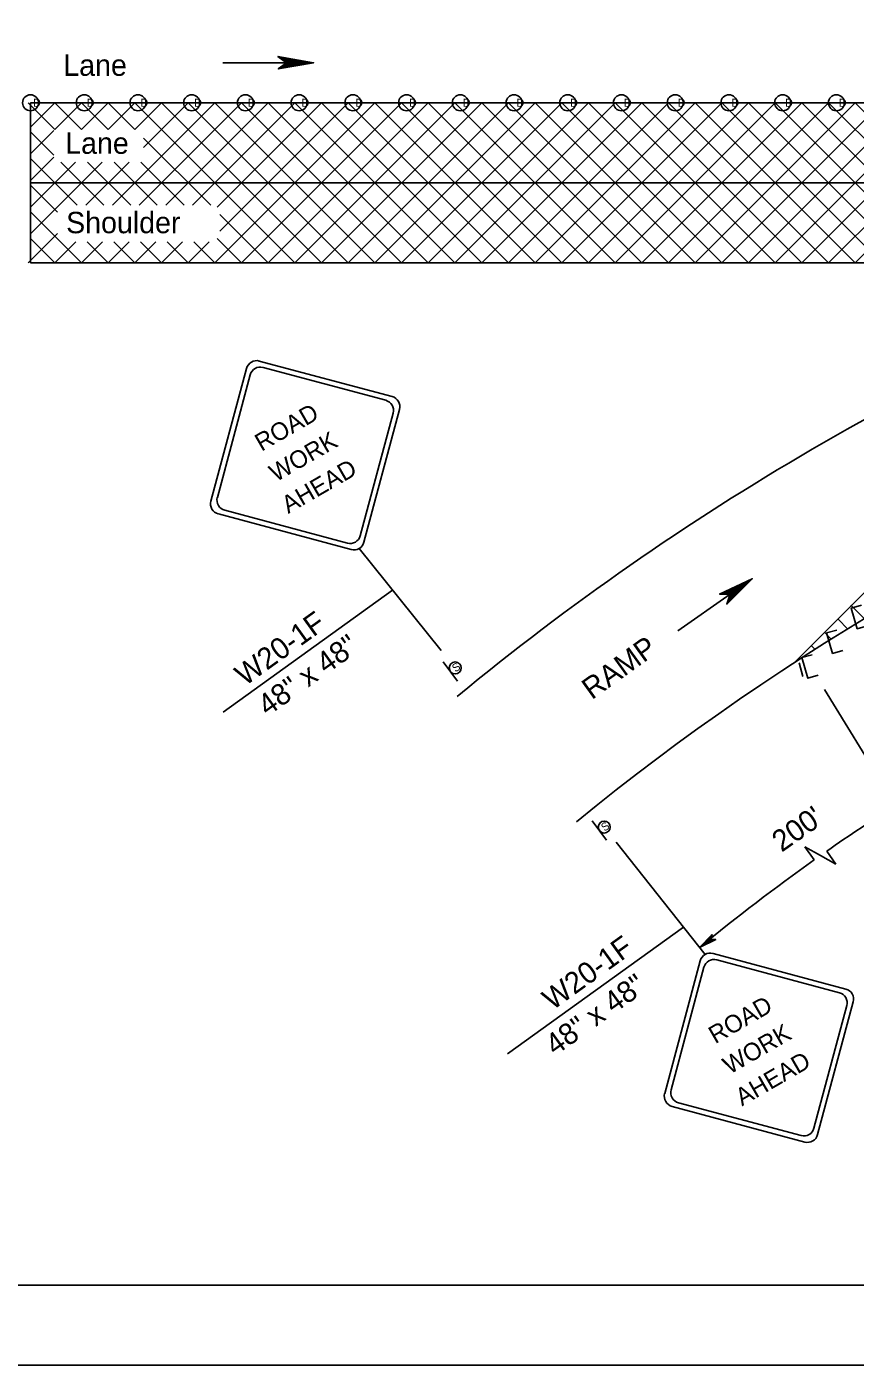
# Model space of a CAD drawing. Extents: x 499945 to 500993, y 499985 to 500645.
# Drawn here: x 500128.8 to 500284, y 499985 to 500235.6 of the extents above; entities that cross this region are included whole.
import ezdxf

# ---------------------------------------------------------------- set-up
doc = ezdxf.new("R2010")
doc.units = 0
for name, color, linetype in [('1', 7, 'Continuous'), ('24', 7, 'Continuous'), ('39', 7, 'Continuous'), ('41', 7, 'Continuous'), ('5', 7, 'Continuous'), ('56', 7, 'Continuous'), ('60', 7, 'Continuous')]:
    doc.layers.add(name, color=color, linetype=linetype)

msp = doc.modelspace()

# ---------------------------------------------------------------- linework, layer by layer
at = {"layer": '1'}
for p, q in [((500134.11, 500216.4), (500129.1, 500221.41)), ((500129.54, 500191.43), (500129.54, 500221.41)), ((500129.54, 500216.85), (500134.1, 500221.41)), ((500129.54, 500221.41), (500448.88, 500221.41)), ((500715.6, 500221.41), (500129.54, 500221.41)), ((500134.08, 500216.4), (500139.09, 500221.41)), ((500139.1, 500216.4), (500134.1, 500221.41)), ((500139.08, 500216.4), (500144.09, 500221.41)), ((500144.1, 500216.4), (500139.09, 500221.41)), ((500144.08, 500216.4), (500149.09, 500221.41)), ((500149.1, 500216.4), (500144.09, 500221.41)), ((500144.88, 500202.21), (500164.07, 500221.41)), ((500149.07, 500216.4), (500154.08, 500221.41)), ((500179.06, 500191.43), (500149.09, 500221.41)), ((500149.88, 500202.21), (500169.07, 500221.41)), ((500150.71, 500213.04), (500159.08, 500221.41)), ((500184.06, 500191.43), (500154.08, 500221.41)), ((500154.87, 500202.21), (500174.07, 500221.41)), ((500189.05, 500191.43), (500159.08, 500221.41)), ((500159.87, 500202.21), (500179.06, 500221.41)), ((500164.07, 500191.43), (500194.05, 500221.41)), ((500194.05, 500191.43), (500164.07, 500221.41)), ((500164.52, 500201.86), (500184.06, 500221.41)), ((500165.01, 500197.37), (500189.05, 500221.41)), ((500199.05, 500191.43), (500169.07, 500221.41)), ((500169.07, 500191.43), (500199.05, 500221.41)), ((500204.04, 500191.43), (500174.07, 500221.41)), ((500174.07, 500191.43), (500204.04, 500221.41)), ((500209.04, 500191.43), (500179.06, 500221.41)), ((500179.06, 500191.43), (500209.04, 500221.41)), ((500214.04, 500191.43), (500184.06, 500221.41)), ((500184.06, 500191.43), (500214.04, 500221.41)), ((500219.03, 500191.43), (500189.05, 500221.41)), ((500189.05, 500191.43), (500219.03, 500221.41)), ((500224.03, 500191.43), (500194.05, 500221.41)), ((500194.05, 500191.43), (500224.03, 500221.41)), ((500229.02, 500191.43), (500199.05, 500221.41)), ((500199.05, 500191.43), (500229.02, 500221.41)), ((500234.02, 500191.43), (500204.04, 500221.41)), ((500204.04, 500191.43), (500234.02, 500221.41)), ((500239.02, 500191.43), (500209.04, 500221.41)), ((500209.04, 500191.43), (500239.02, 500221.41)), ((500244.01, 500191.43), (500214.04, 500221.41)), ((500214.04, 500191.43), (500244.01, 500221.41)), ((500249.01, 500191.43), (500219.03, 500221.41)), ((500219.03, 500191.43), (500249.01, 500221.41)), ((500254.01, 500191.43), (500224.03, 500221.41)), ((500224.03, 500191.43), (500254.01, 500221.41)), ((500259, 500191.43), (500229.02, 500221.41)), ((500229.02, 500191.43), (500259, 500221.41)), ((500264, 500191.43), (500234.02, 500221.41)), ((500234.02, 500191.43), (500264, 500221.41)), ((500268.99, 500191.43), (500239.02, 500221.41)), ((500239.02, 500191.43), (500268.99, 500221.41)), ((500273.99, 500191.43), (500244.01, 500221.41)), ((500244.01, 500191.43), (500273.99, 500221.41)), ((500278.99, 500191.43), (500249.01, 500221.41)), ((500249.01, 500191.43), (500278.99, 500221.41)), ((500283.98, 500191.43), (500254.01, 500221.41)), ((500254.01, 500191.43), (500283.98, 500221.41)), ((500288.98, 500191.43), (500259, 500221.41)), ((500259, 500191.43), (500288.98, 500221.41)), ((500293.98, 500191.43), (500264, 500221.41)), ((500264, 500191.43), (500293.98, 500221.41)), ((500298.97, 500191.43), (500268.99, 500221.41)), ((500268.99, 500191.43), (500298.97, 500221.41)), ((500303.97, 500191.43), (500273.99, 500221.41)), ((500308.96, 500191.43), (500278.99, 500221.41)), ((500313.96, 500191.43), (500283.98, 500221.41)), ((500273.99, 500191.43), (500299.78, 500217.22)), ((500278.99, 500191.43), (500304.1, 500216.54)), ((500283.98, 500191.43), (500309.1, 500216.54)), ((500129.54, 500211.86), (500133.93, 500216.24)), ((500133.93, 500211.58), (500129.54, 500215.97)), ((500163.28, 500202.21), (500150.71, 500214.78)), ((500129.54, 500206.86), (500133.93, 500211.25)), ((500138.3, 500202.21), (500129.54, 500210.97)), ((500129.54, 500196.87), (500142.99, 500210.31)), ((500129.54, 500201.87), (500137.99, 500210.31)), ((500143.3, 500202.21), (500135.2, 500210.31)), ((500139.88, 500202.21), (500147.99, 500210.31)), ((500148.3, 500202.21), (500140.19, 500210.31)), ((500153.29, 500202.21), (500145.19, 500210.31)), ((500158.29, 500202.21), (500150.19, 500210.31)), ((500715.6, 500206.42), (500129.54, 500206.42)), ((500134.61, 500200.91), (500129.54, 500205.97)), ((500139.09, 500191.43), (500129.54, 500200.98)), ((500174.07, 500191.43), (500165.01, 500200.48)), ((500129.1, 500191.43), (500134.61, 500196.93)), ((500134.1, 500191.43), (500129.54, 500195.98)), ((500134.1, 500191.43), (500138.04, 500195.38)), ((500139.09, 500191.43), (500143.04, 500195.38)), ((500144.09, 500191.43), (500140.14, 500195.38)), ((500144.09, 500191.43), (500148.04, 500195.38)), ((500149.09, 500191.43), (500145.14, 500195.38)), ((500149.09, 500191.43), (500153.03, 500195.38)), ((500154.08, 500191.43), (500150.13, 500195.38)), ((500154.08, 500191.43), (500158.03, 500195.38)), ((500159.08, 500191.43), (500155.13, 500195.38)), ((500159.08, 500191.43), (500163.03, 500195.38)), ((500164.07, 500191.43), (500160.13, 500195.38)), ((500169.07, 500191.43), (500164.49, 500196)), ((500348.95, 500191.43), (500129.54, 500191.43)), ((500206.45, 500118.84), (500191.07, 500137.94)), ((500285.79, 500124.7), (500283.19, 500127.3)), ((500282.63, 500122.86), (500280.79, 500124.7)), ((500279.51, 500120.99), (500278.29, 500122.21)), ((500276.44, 500119.07), (500275.8, 500119.71)), ((500278.22, 500111.55), (500299.17, 500077.36)), ((500239.24, 500082.94), (500255.88, 500061.92)), ((500276.31, 500079.62), (500274.59, 500082.07)), ((500274.59, 500082.07), (500277.49, 500080.45)), ((500280.39, 500078.82), (500278.67, 500081.28)), ((500277.49, 500080.45), (500280.39, 500078.82)), ((500000, 500000), (500990, 500000)), ((500993, 499985), (499944.83, 499985))]:
    msp.add_line(p, q, dxfattribs=at)
for centre, radius, start, end in [((500527.2, 499724.68), 499.62, 110.8985, 129.4898), ((500525.71, 499727.34), 464.3, 91.7232, 129.2786)]:
    msp.add_arc(centre, radius, start, end, dxfattribs=at)
at = {"layer": '24'}
for p, q in [((500165.55, 500228.9), (500177.48, 500228.9)), ((500250.79, 500122.53), (500260.56, 500129.37))]:
    msp.add_line(p, q, dxfattribs=at)
for points in [[(500182.54, 500228.9), (500175.89, 500230.08), (500177.48, 500228.9), (500175.93, 500227.74), (500182.54, 500228.9), (500182.1, 500228.89), (500176.08, 500229.99), (500177.61, 500228.89), (500176.2, 500227.83), (500181.86, 500228.87), (500181.64, 500228.9), (500176.48, 500229.82), (500177.64, 500228.89), (500176.45, 500227.98), (500181.54, 500228.9), (500181.32, 500228.87), (500176.81, 500229.68), (500177.69, 500228.9), (500176.79, 500228.09), (500180.68, 500228.87), (500180.3, 500228.87), (500177.14, 500229.51), (500177.76, 500228.92), (500177.1, 500228.26), (500180.23, 500228.9), (500179.88, 500228.92), (500177.5, 500229.33), (500177.96, 500228.87), (500177.47, 500228.41), (500179.55, 500228.9), (500179.22, 500228.93), (500177.79, 500229.21), (500178.03, 500228.89), (500177.64, 500228.53), (500179.04, 500228.9), (500178.11, 500229.12), (500178.25, 500228.87), (500177.84, 500228.61), (500178.81, 500228.87), (500178.2, 500229.02), (500178.46, 500228.82), (500178.16, 500228.7), (500178.45, 500228.89), (500178.3, 500228.92)], [(500264.71, 500132.27), (500258.59, 500129.42), (500260.56, 500129.37), (500259.95, 500127.53), (500264.71, 500132.27), (500264.35, 500132.01), (500258.79, 500129.46), (500260.67, 500129.43), (500260.12, 500127.76), (500264.17, 500131.86), (500263.97, 500131.76), (500259.22, 500129.55), (500260.7, 500129.45), (500260.24, 500128.03), (500263.89, 500131.7), (500263.73, 500131.55), (500259.57, 500129.63), (500260.73, 500129.49), (500260.46, 500128.31), (500263.2, 500131.18), (500262.89, 500130.96), (500259.94, 500129.68), (500260.78, 500129.55), (500260.62, 500128.63), (500262.82, 500130.95), (500262.52, 500130.76), (500260.34, 500129.74), (500260.98, 500129.62), (500260.83, 500128.96), (500262.26, 500130.56), (500261.97, 500130.4), (500260.64, 500129.8), (500261.02, 500129.67), (500260.9, 500129.16), (500261.84, 500130.27), (500260.96, 500129.92), (500261.21, 500129.78), (500261.02, 500129.34), (500261.67, 500130.11), (500261.08, 500129.88), (500261.41, 500129.86), (500261.24, 500129.6), (500261.37, 500129.92), (500261.22, 500129.86)], [(500254.85, 500063.23), (500257.89, 500064.7), (500256.9, 500064.71), (500257.19, 500065.63), (500254.85, 500063.23), (500255.02, 500063.36), (500257.79, 500064.68), (500256.84, 500064.68), (500257.11, 500065.52), (500255.12, 500063.44), (500255.21, 500063.49), (500257.57, 500064.63), (500256.83, 500064.67), (500257.05, 500065.38), (500255.26, 500063.52), (500255.34, 500063.6), (500257.4, 500064.59), (500256.82, 500064.65), (500256.94, 500065.24), (500255.6, 500063.79), (500255.75, 500063.9), (500257.22, 500064.56), (500256.79, 500064.62), (500256.87, 500065.08), (500255.78, 500063.9), (500255.93, 500064), (500257.01, 500064.53), (500256.69, 500064.58), (500256.76, 500064.91), (500256.06, 500064.1), (500256.21, 500064.19), (500256.86, 500064.49), (500256.67, 500064.55), (500256.73, 500064.81), (500256.27, 500064.25), (500256.71, 500064.43), (500256.58, 500064.5), (500256.67, 500064.72), (500256.35, 500064.33), (500256.64, 500064.45), (500256.48, 500064.46), (500256.56, 500064.59), (500256.5, 500064.43), (500256.57, 500064.46)]]:
    msp.add_lwpolyline(points, dxfattribs=at)
at = {"layer": '41'}
msp.add_lwpolyline([(499944.83, 500645), (500993, 500645), (500993, 499985), (499944.83, 499985)], close=True, dxfattribs=at)
at = {"layer": '5'}
for p, q in [((500312.85, 500156.76), (500272.79, 500116.81)), ((500165.62, 500107.32), (500197.35, 500130.15)), ((500218.85, 500043.3), (500251.82, 500067.03))]:
    msp.add_line(p, q, dxfattribs=at)
for start, end in [(122.5444, 124.893), (125.3278, 129.402)]:
    msp.add_arc((500495.98, 499769.69), 379.88, start, end, dxfattribs=at)
at = {"layer": '56'}
for p, q in [((500163.33, 500146.8), (500169.99, 500171.67)), ((500172.39, 500173.05), (500197.26, 500166.39)), ((500173.09, 500171.85), (500196.06, 500165.7)), ((500164.53, 500147.5), (500170.69, 500170.47)), ((500191.98, 500139.13), (500198.64, 500163.99)), ((500191.29, 500140.33), (500197.44, 500163.3)), ((500164.72, 500144.41), (500189.58, 500137.74)), ((500165.92, 500145.1), (500188.89, 500138.94)), ((500209.5, 500113.1), (500206.84, 500116.73)), ((500273.47, 500116.52), (500274.21, 500113.97)), ((500237.42, 500083.3), (500234.76, 500086.93)), ((500257.37, 500062.11), (500282.23, 500055.45)), ((500248.31, 500035.86), (500254.97, 500060.73)), ((500249.51, 500036.56), (500255.66, 500059.53)), ((500258.06, 500060.91), (500281.04, 500054.76)), ((500276.27, 500029.39), (500282.42, 500052.36)), ((500276.96, 500028.19), (500283.62, 500053.05)), ((500249.69, 500033.47), (500274.56, 500026.8)), ((500250.89, 500034.16), (500273.87, 500028))]:
    msp.add_line(p, q, dxfattribs=at)
for points in [[(500285.18, 500127.3), (500283.26, 500126.74), (500283.82, 500124.82), (500284.38, 500122.9), (500286.3, 500123.46)], [(500280.56, 500122.68), (500278.64, 500122.12), (500279.2, 500120.2), (500279.76, 500118.28), (500281.68, 500118.84)], [(500275.93, 500118.06), (500274.01, 500117.5), (500274.57, 500115.58), (500275.13, 500113.66), (500277.05, 500114.22)], [(500275.93, 500118.06), (500274.01, 500117.5), (500274.57, 500115.58), (500275.13, 500113.66), (500277.05, 500114.22)]]:
    msp.add_lwpolyline(points, dxfattribs=at)
for centre, radius in [((500129.54, 500221.41), 1.5), ((500139.61, 500221.41), 1.5), ((500149.67, 500221.41), 1.5), ((500159.73, 500221.41), 1.5), ((500169.79, 500221.41), 1.5), ((500179.85, 500221.41), 1.5), ((500189.92, 500221.41), 1.5), ((500199.98, 500221.41), 1.5), ((500210.04, 500221.41), 1.5), ((500220.1, 500221.41), 1.5), ((500230.16, 500221.41), 1.5), ((500240.22, 500221.41), 1.5), ((500250.29, 500221.41), 1.5), ((500260.35, 500221.41), 1.5), ((500270.41, 500221.41), 1.5), ((500280.47, 500221.41), 1.5), ((500209.08, 500115.58), 1.12), ((500237, 500085.78), 1.12)]:
    msp.add_circle(centre, radius, dxfattribs=at)
for centre, start, end in [((500171.89, 500171.16), 75, 165), ((500172.58, 500169.96), 75, 165), ((500196.75, 500164.5), 345, 75), ((500195.55, 500163.81), 345, 75), ((500165.22, 500146.3), 165, 255), ((500166.42, 500146.99), 165, 255), ((500189.4, 500140.83), 255, 345), ((500190.09, 500139.63), 255, 345), ((500256.86, 500060.22), 75, 165), ((500257.56, 500059.02), 75, 165), ((500280.53, 500052.87), 345, 75), ((500281.73, 500053.56), 345, 75), ((500251.4, 500036.05), 165, 255), ((500250.2, 500035.36), 165, 255), ((500274.37, 500029.89), 255, 345), ((500275.07, 500028.69), 255, 345)]:
    msp.add_arc(centre, 1.96, start, end, dxfattribs=at)
at = {"layer": '60'}
for p, q in [((500170.91, 500172.86), (500170.91, 500172.86)), ((500191.07, 500137.94), (500191.07, 500137.94)), ((500255.88, 500061.92), (500255.88, 500061.92)), ((500276.04, 500027), (500276.04, 500027))]:
    msp.add_line(p, q, dxfattribs=at)
for centre, radius in [((500129.54, 500221.41), 1.5), ((500139.61, 500221.41), 1.5), ((500149.67, 500221.41), 1.5), ((500159.73, 500221.41), 1.5), ((500169.79, 500221.41), 1.5), ((500179.85, 500221.41), 1.5), ((500189.92, 500221.41), 1.5), ((500199.98, 500221.41), 1.5), ((500210.04, 500221.41), 1.5), ((500220.1, 500221.41), 1.5), ((500230.16, 500221.41), 1.5), ((500240.22, 500221.41), 1.5), ((500250.29, 500221.41), 1.5), ((500260.35, 500221.41), 1.5), ((500270.41, 500221.41), 1.5), ((500280.47, 500221.41), 1.5), ((500209.08, 500115.58), 1.12), ((500237, 500085.78), 1.12)]:
    msp.add_circle(centre, radius, dxfattribs=at)

# ---------------------------------------------------------------- texts
at = {"layer": '39'}
for s, p in [('ROAD', (500172.79, 500156.04)), ('WORK', (500175.49, 500150.32)), ('AHEAD', (500177.81, 500144.39)), ('ROAD', (500257.77, 500045.1)), ('WORK', (500260.46, 500039.38)), ('AHEAD', (500262.79, 500033.45))]:
    msp.add_text(s, height=3.3, rotation=29.9999, dxfattribs=at).set_placement(p)
at = {"layer": '5'}
for s, p in [('Lane', (500135.68, 500226.45)), ('Lane', (500136.04, 500211.85)), ('Shoulder', (500136.21, 500196.98))]:
    msp.add_text(s, height=4, dxfattribs=at).set_placement(p)
for s, rotation, p in [('W20-1F', 35.7307, (500169.7, 500112.08)), ('48" x 48"', 35.7307, (500173.95, 500106.42)), ('RAMP', 35.7307, (500234.67, 500109.52)), ("200'", 35.0725, (500270.22, 500080.97)), ('W20-1F', 35.7307, (500227.28, 500051.34)), ('48" x 48"', 35.7307, (500227.8, 500042.85))]:
    msp.add_text(s, height=4, rotation=rotation, dxfattribs=at).set_placement(p)
at = {"layer": '56'}
for p in [(500130.01, 500220.66), (500140.07, 500220.66), (500150.13, 500220.66), (500160.19, 500220.66), (500170.25, 500220.66), (500180.31, 500220.66), (500190.38, 500220.66), (500200.44, 500220.66), (500210.5, 500220.66), (500220.56, 500220.66), (500230.62, 500220.66), (500240.68, 500220.66), (500250.75, 500220.66), (500260.81, 500220.66), (500270.87, 500220.66), (500280.93, 500220.66)]:
    msp.add_text('D', height=1.5, dxfattribs=at).set_placement(p)
for p in [(500209.15, 500114.7), (500237.07, 500084.9)]:
    msp.add_text('S', height=1.5, rotation=36.1312, dxfattribs=at).set_placement(p)

doc.saveas('drawing.dxf')
